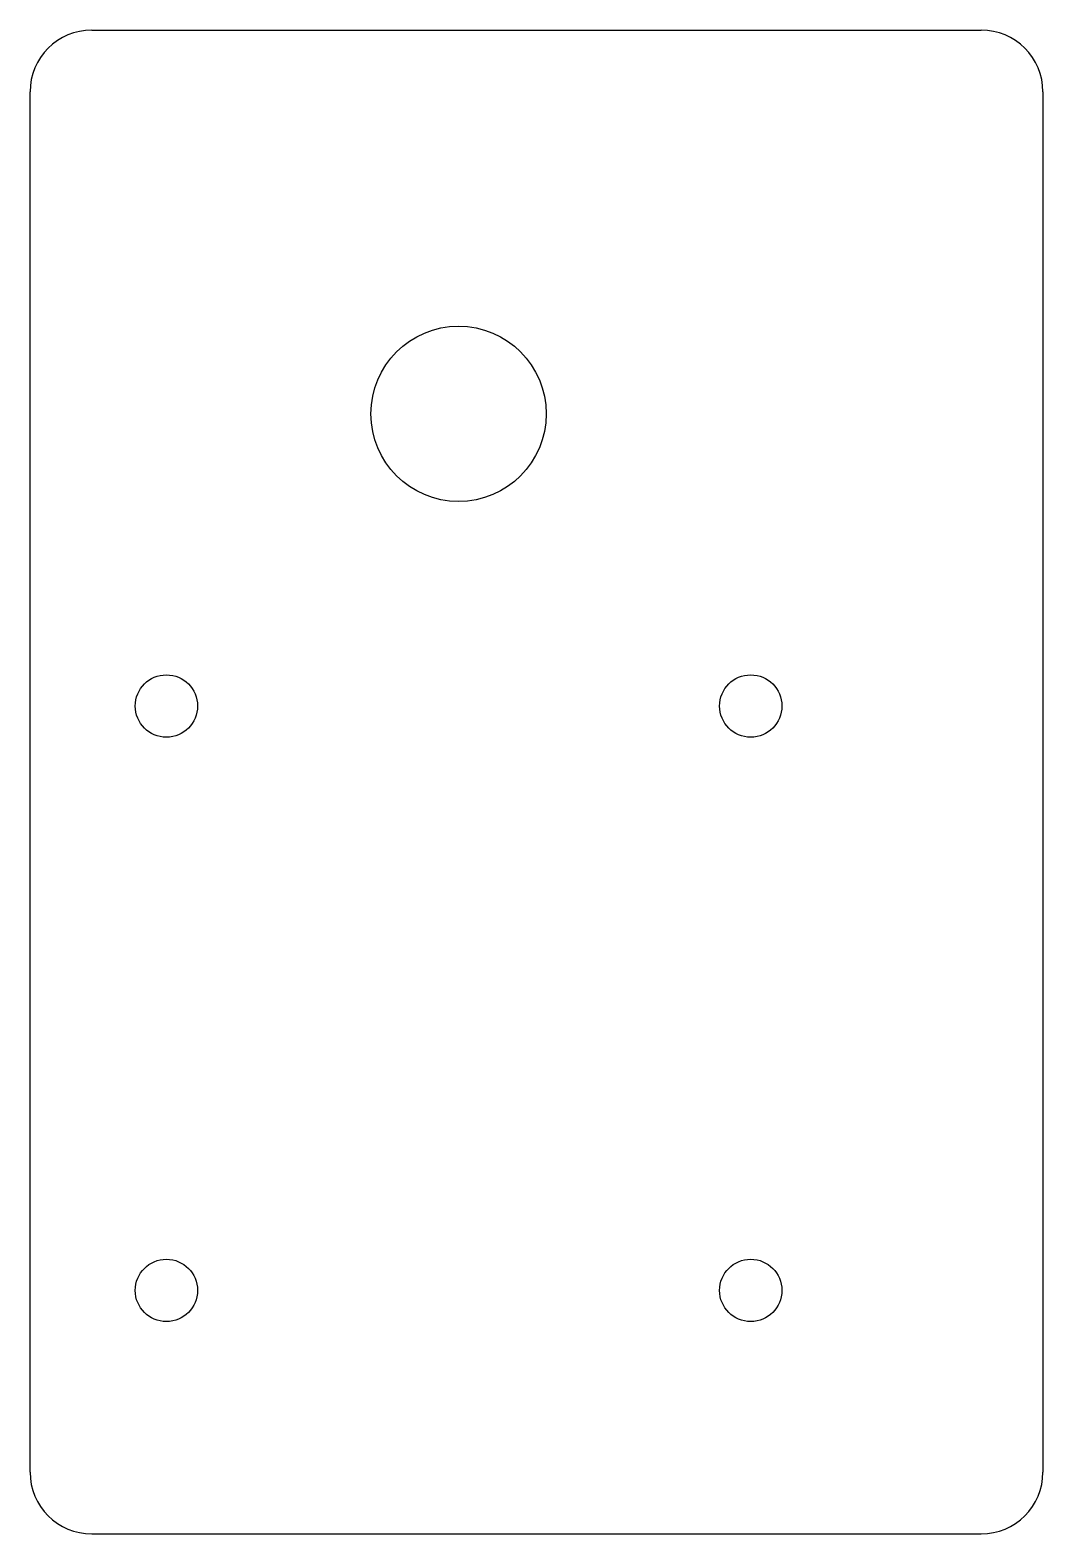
# Model space of a CAD drawing. Header units: millimetres. Extents: x 0 to 52, y -5 to 72.2.
import ezdxf

# ---------------------------------------------------------------- set-up
doc = ezdxf.new("R2010")
doc.units = ezdxf.units.MM

msp = doc.modelspace()

# ---------------------------------------------------------------- linework, layer by layer
at = {"color": 7, "linetype": 'Continuous', "lineweight": 25}
for p, q in [((3.175, 72.2), (48.825, 72.2)), ((0, -1.825), (0, 69.025)), ((52, 69.025), (52, -1.825)), ((3.175, -5), (48.825, -5))]:
    msp.add_line(p, q, dxfattribs=at)
for centre, radius in [((22, 52.5), 4.5), ((7, 37.5), 1.6), ((37, 37.5), 1.6), ((7, 7.5), 1.6), ((37, 7.5), 1.6)]:
    msp.add_circle(centre, radius, dxfattribs=at)
for centre, start, end in [((3.175, 69.025), 90, 180), ((48.825, 69.025), 0, 90), ((3.175, -1.825), 180, 270), ((48.825, -1.825), 270, 0)]:
    msp.add_arc(centre, 3.175, start, end, dxfattribs=at)

doc.saveas('drawing.dxf')
